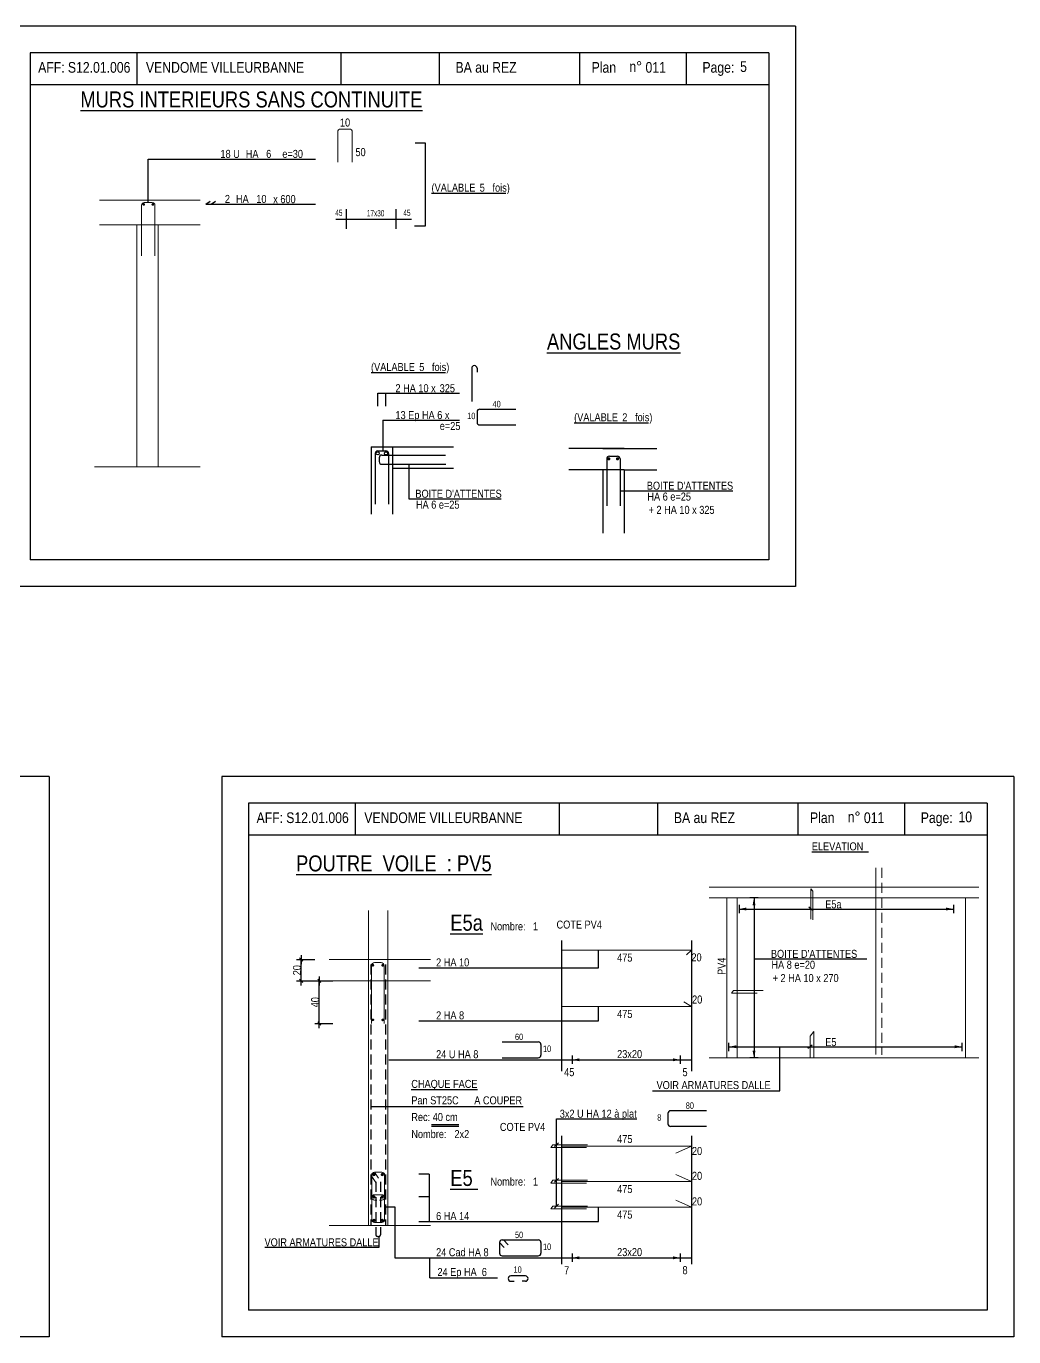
# Model space of a CAD drawing. Header units: metres. Extents: x -9927 to 45032, y -190416 to 12166.
# Drawn here: x 7109 to 8961, y -83951 to -81494 of the extents above; entities that cross this region are included whole.
import ezdxf
from ezdxf.enums import TextEntityAlignment as Align

# ---------------------------------------------------------------- set-up
doc = ezdxf.new("R2010")
doc.units = ezdxf.units.M
doc.header["$PDMODE"] = 65
doc.linetypes.add('CACHE2', pattern=[0.1875, 0.125, -0.0625])
for name, color, linetype in [('01_cote_gen', 4, 'Continuous'), ('01_fenetres', 171, 'Continuous'), ('01_linteaux', 3, 'Continuous'), ('01_sem', 42, 'Continuous'), ('01_texte', 230, 'Continuous'), ('AA_COTES', 2, 'Continuous')]:
    doc.layers.add(name, color=color, linetype=linetype)
doc.styles.add('STYLE2', font='ARIALN.TTF')
doc.dimstyles.new('JB25', dxfattribs={"dimscale": 0.1, "dimtxt": 150, "dimasz": 17, "dimexe": 0.1, "dimexo": 0.1, "dimgap": 0.09, "dimtad": 1, "dimdec": 1, "dimlfac": 0.5, "dimdsep": 46, "dimtxsty": 'STYLE2', "dimblk1": 'BOND_G', "dimblk2": 'BOND_D', "dimsah": 1, "dimcen": 1.5, "dimdle": 0.01, "dimse1": 1, "dimse2": 1, "dimclrd": 4, "dimclre": 2, "dimclrt": 5, "dimadec": 0, "dimazin": 0, "dimtfac": 2.333333, "dimtdec": 1, "dimtix": 1, "dimtmove": 2, "dimatfit": 3, "dimldrblk": 'BOND_G', "dimfxl": 1, "dimtolj": 1, "dimtzin": 0, "dimarcsym": 0})

# ---------------------------------------------------------------- blocks, each defined once
blk = doc.blocks.new('BOND_G')
at = {"layer": 'AA_COTES', "color": 0}
for p, q in [((0, -5), (0, 15)), ((5, 0), (-5, 0)), ((1.8, 1.8), (-1.8, -1.8))]:
    blk.add_line(p, q, dxfattribs=at)
blk = doc.blocks.new('BOND_D')
at = {"layer": 'AA_COTES', "color": 0}
for p, q in [((5, 0), (-5, 0)), ((-1.8, -1.8), (1.8, 1.8)), ((0, 5), (0, -15))]:
    blk.add_line(p, q, dxfattribs=at)
blk = doc.blocks.new('*D769')
at = {"layer": '01_cote_gen', "color": 4, "linetype": 'Continuous', "lineweight": -2, "transparency": 16777216}
blk.add_line((7658.5, -83361.8), (7658.5, -83285.2), dxfattribs=at)
at = {"layer": 'DEFPOINTS', "color": 0, "linetype": 'Continuous', "lineweight": 0, "transparency": 16777216}
for p in [(7658.5, -83283.5), (7732.8, -83283.5), (7738.3, -83363.5)]:
    blk.add_point(p, dxfattribs=at)
at = {"layer": '01_cote_gen', "color": 4, "linetype": 'Continuous', "lineweight": -2, "transparency": 16777216, "xscale": 1.7, "yscale": 1.7, "zscale": 1.7}
for name, p, rotation in [('BOND_D', (7658.5, -83283.5), 90), ('BOND_G', (7658.5, -83363.5), 270)]:
    blk.add_blockref(name, p, dxfattribs=dict(at, rotation=rotation))
at = {"layer": '01_cote_gen', "color": 5, "linetype": 'Continuous', "lineweight": 0, "transparency": 16777216, "insert": (7650.8, -83323.5), "char_height": 15, "attachment_point": 5, "rotation": 90, "style": 'STYLE2'}
blk.add_mtext('\\A1;40', dxfattribs=at)
blk = doc.blocks.new('*D770')
at = {"layer": '01_cote_gen', "color": 4, "linetype": 'Continuous', "lineweight": -2, "transparency": 16777216}
blk.add_line((7624.4, -83281.8), (7624.4, -83245.2), dxfattribs=at)
at = {"layer": 'DEFPOINTS', "color": 0, "linetype": 'Continuous', "lineweight": 0, "transparency": 16777216}
for p in [(7624.4, -83243.5), (7699.9, -83243.5), (7699.9, -83283.5)]:
    blk.add_point(p, dxfattribs=at)
at = {"layer": '01_cote_gen', "color": 4, "linetype": 'Continuous', "lineweight": -2, "transparency": 16777216, "xscale": 1.7, "yscale": 1.7, "zscale": 1.7}
for name, p, rotation in [('BOND_D', (7624.4, -83243.5), 90), ('BOND_G', (7624.4, -83283.5), 270)]:
    blk.add_blockref(name, p, dxfattribs=dict(at, rotation=rotation))
at = {"layer": '01_cote_gen', "color": 5, "linetype": 'Continuous', "lineweight": 0, "transparency": 16777216, "insert": (7616.7, -83263.5), "char_height": 15, "attachment_point": 5, "rotation": 90, "style": 'STYLE2'}
blk.add_mtext('\\A1;20', dxfattribs=at)

msp = doc.modelspace()

# ---------------------------------------------------------------- linework, layer by layer
at = {"layer": '01_cote_gen', "color": 5, "linetype": 'Continuous', "lineweight": 0}
msp.add_line((8701.87, -83071.55), (8701.87, -83421.34), dxfattribs=at)
at = {"layer": '01_cote_gen', "color": 5, "linetype": 'CACHE2', "lineweight": 0, "ltscale": 150}
msp.add_line((8713.01, -83071.55), (8713.01, -83421.82), dxfattribs=at)
at = {"layer": '01_fenetres', "ltscale": 30}
for p, q in [((7116.16, -81544.25), (7116.16, -82494.25)), ((7116.16, -81544.25), (7116.16, -82494.25)), ((7116.16, -81544.25), (7116.16, -82494.25)), ((8501.16, -81544.25), (7116.16, -81544.25)), ((7316.16, -81544.25), (7316.16, -81604.25)), ((7698.66, -81544.25), (7698.66, -81604.25)), ((7882.92, -81544.25), (7882.92, -81604.25)), ((8147.02, -81604.25), (8147.02, -81544.25)), ((8347.02, -81604.25), (8347.02, -81544.25)), ((8501.16, -81544.25), (8501.16, -82494.25)), ((8501.16, -81604.25), (7116.16, -81604.25)), ((8501.16, -82494.25), (7116.16, -82494.25)), ((7525.56, -82950.51), (7525.56, -83900.51)), ((8910.56, -82950.51), (7525.56, -82950.51)), ((7725.56, -82950.51), (7725.56, -83010.51)), ((8108.06, -82950.51), (8108.06, -83010.51)), ((8292.32, -82950.51), (8292.32, -83010.51)), ((8556.43, -83010.51), (8556.43, -82950.51)), ((8756.43, -83010.51), (8756.43, -82950.51)), ((8910.56, -82950.51), (8910.56, -83900.51)), ((8910.56, -83010.51), (7525.56, -83010.51)), ((8910.56, -83900.51), (7525.56, -83900.51))]:
    msp.add_line(p, q, dxfattribs=at)
at = {"layer": '01_linteaux', "linetype": 'Continuous'}
for p, q in [((7709.47, -81873.87), (7709.47, -81837.11)), ((7802.91, -81873.87), (7802.91, -81837.11)), ((7689.52, -81856.02), (7831.26, -81856.02)), ((7944.16, -82135.25), (7944.16, -82197.43)), ((7954.16, -82135.25), (7954.16, -82142.66)), ((7954.27, -82216.98), (7954.27, -82236.59)), ((7959.27, -82211.98), (8026.85, -82211.98)), ((7959.27, -82241.59), (8026.85, -82241.59)), ((7755.82, -82282.82), (7755.82, -82408.53)), ((7755.82, -82282.82), (7910.26, -82282.82)), ((7795.82, -82282.82), (7795.82, -82408.53)), ((7763.32, -82295.32), (7763.32, -82390.32)), ((7768.32, -82290.32), (7783.32, -82290.32)), ((7770.82, -82303.09), (7770.82, -82310.32)), ((7775.82, -82298.09), (7894.88, -82298.09)), ((7788.32, -82295.32), (7788.32, -82390.32)), ((8229.77, -82285.86), (8126.34, -82285.86)), ((8189.77, -82285.86), (8291.5, -82285.86)), ((8197.27, -82305.04), (8197.27, -82393.36)), ((8202.27, -82300.04), (8217.27, -82300.04)), ((8222.27, -82305.04), (8222.27, -82393.36)), ((7775.82, -82315.32), (7895.82, -82315.32)), ((7795.82, -82322.82), (7910.26, -82322.82)), ((8229.77, -82325.86), (8126.34, -82325.86)), ((8189.77, -82325.86), (8189.77, -82444.42)), ((8229.77, -82325.86), (8229.77, -82444.42)), ((8229.77, -82325.86), (8291.5, -82325.86)), ((8001.34, -83397.94), (8068.92, -83397.94)), ((8073.92, -83402.94), (8073.92, -83422.56)), ((8001.34, -83427.56), (8068.92, -83427.56)), ((8312.14, -83531.8), (8312.14, -83551.42)), ((8384.73, -83526.8), (8317.14, -83526.8)), ((8384.73, -83556.42), (8317.14, -83556.42)), ((7996.34, -83774.08), (7996.34, -83793.69)), ((7996.34, -83774.08), (8005.35, -83783.07)), ((8001.34, -83769.08), (8068.92, -83769.08)), ((8003.53, -83769.08), (8012.54, -83778.07)), ((8073.92, -83774.08), (8073.92, -83793.69)), ((8001.34, -83798.69), (8068.92, -83798.69)), ((8044.97, -83836.49), (8017.57, -83836.49)), ((8017.57, -83846.49), (8023.61, -83846.49)), ((8044.97, -83846.49), (8038.78, -83846.49))]:
    msp.add_line(p, q, dxfattribs=at)
at = {"layer": '01_linteaux', "linetype": 'Continuous', "const_width": 3, "flags": 128}
for points in [[(8199.81, -82305.08, 1), (8202.81, -82305.08, 1)], [(8216.15, -82305.08, 1), (8219.15, -82305.08, 1)]]:
    msp.add_lwpolyline(points, format="xyb", close=True, dxfattribs=at)
at = {"layer": '01_linteaux', "linetype": 'Continuous'}
for centre in [(7767.99, -82294.64), (7783.66, -82294.64)]:
    msp.add_circle(centre, 3, dxfattribs=at)
for centre, start, end in [((7949.16, -82135.25), 90, 180), ((7949.16, -82135.25), 0, 90), ((7959.27, -82216.98), 90, 180), ((7959.27, -82236.59), 180, 270), ((7768.32, -82295.32), 90, 180), ((7775.82, -82303.09), 90, 180), ((7783.32, -82295.32), 0, 90), ((8202.27, -82305.04), 90, 180), ((8217.27, -82305.04), 0, 90), ((7775.82, -82310.32), 180, 270), ((8068.92, -83402.94), 0, 90), ((8068.92, -83422.56), 270, 0), ((8317.14, -83531.8), 90, 180), ((8317.14, -83551.42), 180, 270), ((8001.34, -83774.08), 90, 180), ((8068.92, -83774.08), 0, 90), ((8001.34, -83793.69), 180, 270), ((8068.92, -83793.69), 270, 0), ((8017.57, -83841.49), 90, 180), ((8017.57, -83841.49), 180, 270), ((8044.97, -83841.49), 0, 90), ((8044.97, -83841.49), 270, 0)]:
    msp.add_arc(centre, 5, start, end, dxfattribs=at)
at = {"layer": '01_sem', "color": 2, "lineweight": 0, "ltscale": 7}
for p, q in [((7692.95, -81692.95), (7692.95, -81749.09)), ((7698.95, -81686.95), (7714.42, -81686.95)), ((7720.42, -81692.95), (7720.42, -81749.09)), ((7435.43, -81820.22), (7246.34, -81820.22)), ((7325.44, -81829.9), (7325.44, -81924.9)), ((7330.44, -81824.9), (7345.44, -81824.9)), ((7350.44, -81829.9), (7350.44, -81924.9)), ((7435.43, -81866.22), (7246.34, -81866.22)), ((7316.25, -81866.22), (7316.25, -82320.22)), ((7356.25, -81866.22), (7356.25, -82320.22)), ((7237.07, -82320.22), (7316.25, -82320.22)), ((7435.43, -82320.22), (7316.25, -82320.22)), ((8389.27, -83107.89), (8895.22, -83107.89)), ((8580.28, -83110.98), (8580.28, -83167.64)), ((8580.28, -83110.98), (8583.81, -83115.21)), ((8583.81, -83115.21), (8583.81, -83169.13)), ((8389.27, -83127.89), (8895.22, -83127.89)), ((8422.62, -83127.89), (8422.62, -83427.89)), ((8442.23, -83127.89), (8442.23, -83427.89)), ((8870.12, -83127.89), (8870.12, -83427.89)), ((7750.89, -83151.33), (7750.89, -83742.18)), ((7786.89, -83151.33), (7786.89, -83742.18)), ((8112.77, -83225.87), (8356.25, -83225.87)), ((8356.25, -83225.87), (8347.22, -83234.78)), ((7676.84, -83243.5), (7866.83, -83243.5)), ((7756.17, -83255.11), (7756.17, -83363.5)), ((7774.17, -83249.11), (7762.17, -83249.11)), ((7780.17, -83255.11), (7780.17, -83363.5)), ((7676.84, -83283.5), (7866.83, -83283.5)), ((8435.3, -83301.28), (8431.4, -83306.58)), ((8431.4, -83306.58), (8479.28, -83306.58)), ((8435.3, -83301.28), (8490.73, -83301.28)), ((8112.77, -83331.46), (8356.25, -83331.46)), ((8356.25, -83331.46), (8342.18, -83322.78)), ((8578.61, -83387.28), (8585.89, -83378.57)), ((8578.61, -83427.44), (8578.61, -83387.28)), ((8585.89, -83427.89), (8585.89, -83378.57)), ((8389.27, -83427.89), (8895.22, -83427.89)), ((8096.5, -83590.58), (8092.61, -83595.87)), ((8092.61, -83595.87), (8159.15, -83595.87)), ((8096.5, -83590.58), (8161.62, -83590.58)), ((8112.77, -83593.11), (8356.25, -83593.11)), ((8356.25, -83593.11), (8326.92, -83606.45)), ((7756.89, -83647.18), (7756.89, -83731.18)), ((7756.89, -83649.96), (7764.24, -83661.16)), ((7761.89, -83642.18), (7775.89, -83642.18)), ((7761.89, -83642.18), (7769.24, -83653.38)), ((7780.89, -83647.18), (7780.89, -83731.18)), ((8096.5, -83657.23), (8092.61, -83662.53)), ((8096.5, -83657.23), (8161.62, -83657.23)), ((8112.77, -83659.67), (8356.25, -83659.67)), ((8356.25, -83659.67), (8326.92, -83646.33)), ((7761.89, -83684.21), (7775.89, -83684.21)), ((8092.61, -83662.53), (8159.15, -83662.53)), ((7761.89, -83694.21), (7766.23, -83694.21)), ((7775.89, -83694.21), (7771.54, -83694.21)), ((8096.5, -83705.68), (8092.61, -83710.98)), ((8096.5, -83705.68), (8161.62, -83705.68)), ((8112.77, -83707.59), (8356.25, -83707.59)), ((8356.25, -83707.59), (8326.92, -83694.25)), ((8092.61, -83710.98), (8159.15, -83710.98)), ((7676.84, -83742.18), (7866.83, -83742.18)), ((7693.47, -83742.18), (7845.77, -83742.18)), ((7761.89, -83736.18), (7775.89, -83736.18))]:
    msp.add_line(p, q, dxfattribs=at)
at = {"layer": '01_sem', "color": 2, "lineweight": 0, "ltscale": 7, "flags": 128}
for points, const_width in [([(7328.01, -81828.29, 1), (7330.51, -81828.29, 1)], 2.5), ([(7345.04, -81828.29, 1), (7347.54, -81828.29, 1)], 2.5), ([(7759, -83252.99, -1), (7759, -83255.49, -1)], 2.5), ([(7777.34, -83252.99, 1), (7777.34, -83255.49, 1)], 2.5), ([(7759, -83355.27, -1), (7759, -83357.77, -1)], 2.5), ([(7777.34, -83355.27, 1), (7777.34, -83357.77, 1)], 2.5), ([(7759.41, -83646.49, 1), (7762.41, -83646.49, 1)], 3), ([(7775.04, -83646.49, 1), (7778.04, -83646.49, 1)], 3), ([(7759.41, -83688.52, 1), (7762.41, -83688.52, 1)], 3), ([(7775.04, -83688.52, 1), (7778.04, -83688.52, 1)], 3), ([(7759.41, -83732.33, 1), (7762.41, -83732.33, 1)], 3), ([(7775.04, -83732.33, 1), (7778.04, -83732.33, 1)], 3)]:
    msp.add_lwpolyline(points, format="xyb", close=True, dxfattribs=dict(at, const_width=const_width))
at = {"layer": '01_sem', "color": 2, "lineweight": 0, "ltscale": 7}
for centre, radius, start, end in [((7698.95, -81692.95), 6, 90, 180), ((7714.42, -81692.95), 6, 0, 90), ((7330.44, -81829.9), 5, 90, 180), ((7345.44, -81829.9), 5, 0, 90), ((7762.17, -83255.11), 6, 90, 180), ((7774.17, -83255.11), 6, 0, 90), ((7761.89, -83647.18), 5, 90, 180), ((7775.89, -83647.18), 5, 0, 90), ((7761.89, -83689.21), 5, 90, 180), ((7775.89, -83689.21), 5, 0, 90), ((7761.89, -83689.21), 5, 180, 270), ((7775.89, -83689.21), 5, 270, 0), ((7761.89, -83731.18), 5, 180, 270), ((7775.89, -83731.18), 5, 270, 0)]:
    msp.add_arc(centre, radius, start, end, dxfattribs=at)
at = {"layer": '01_texte', "ltscale": 30}
for p, q in [((8551.16, -81494.25), (7066.16, -81494.25)), ((8551.16, -81494.25), (8551.16, -82544.25)), ((8551.16, -82544.25), (7066.16, -82544.25)), ((7151.8, -82900.51), (5666.8, -82900.51)), ((7151.8, -82900.51), (7151.8, -83950.51)), ((7475.56, -82900.51), (7475.56, -83950.51)), ((8960.56, -82900.51), (7475.56, -82900.51)), ((8960.56, -82900.51), (8960.56, -83950.51)), ((8445.44, -83140.74), (8445.44, -83156.38)), ((8481.58, -83127.89), (8465.94, -83127.89)), ((8473.52, -83127.89), (8473.52, -83427.89)), ((8847.38, -83140.74), (8847.38, -83156.38)), ((8445.44, -83148.8), (8847.38, -83148.8)), ((8584.41, -83152.11), (8576.14, -83145.49)), ((8112.77, -83207.93), (8112.77, -83452.56)), ((8356.25, -83207.93), (8356.25, -83452.56)), ((8181.78, -83259.28), (8181.78, -83225.87)), ((7845.36, -83259.28), (8181.78, -83259.28)), ((8181.78, -83358.56), (8181.78, -83331.46)), ((7845.36, -83358.56), (8181.78, -83358.56)), ((8426.55, -83415.05), (8426.55, -83399.41)), ((8426.55, -83406.99), (8863.6, -83406.99)), ((8522.1, -83489.29), (8522.1, -83406.99)), ((8582.75, -83403.68), (8574.48, -83410.3)), ((8863.6, -83415.05), (8863.6, -83399.41)), ((7788.94, -83431.41), (8356.25, -83431.41)), ((8132.48, -83423.35), (8132.48, -83438.99)), ((8335.16, -83423.35), (8335.16, -83438.99)), ((8481.58, -83427.89), (8465.94, -83427.89)), ((8283.29, -83489.29), (8522.1, -83489.29)), ((8112.77, -83573.86), (8112.77, -83814.11)), ((8356.25, -83573.86), (8356.25, -83814.11)), ((7864.36, -83645.82), (7844.96, -83645.82)), ((7864.36, -83645.82), (7864.36, -83734.69)), ((7780.89, -83707.15), (7800.06, -83707.15)), ((7800.06, -83707.15), (7800.06, -83802.55)), ((7864.36, -83688.21), (7844.96, -83688.21)), ((8181.78, -83734.69), (8181.78, -83707.59)), ((7845.36, -83734.69), (8181.78, -83734.69)), ((7770.18, -83762.24), (7770.18, -83783.46)), ((7770.18, -83762.24), (7770.18, -83783.46)), ((7770.18, -83783.46), (7556.39, -83783.46)), ((7800.06, -83802.55), (8356.25, -83802.55)), ((7865.81, -83840.04), (7865.81, -83802.55)), ((8132.48, -83794.49), (8132.48, -83810.13)), ((8335.16, -83794.49), (8335.16, -83810.13)), ((7865.81, -83840.04), (7992.65, -83840.04)), ((7151.8, -83950.51), (5666.8, -83950.51)), ((8960.56, -83950.51), (7475.56, -83950.51))]:
    msp.add_line(p, q, dxfattribs=at)
at = {"layer": '01_texte'}
for p, q in [((7838.13, -81712.59), (7857.21, -81712.59)), ((7857.21, -81712.59), (7857.21, -81869.11)), ((7337.94, -81743.54), (7651.37, -81743.54)), ((7337.94, -81824.9), (7337.94, -81743.54)), ((7445.67, -81827.95), (7453.58, -81822.35)), ((7445.67, -81827.95), (7651.37, -81827.95)), ((7455.7, -81827.95), (7463.61, -81822.35)), ((7857.21, -81869.11), (7836.82, -81869.11)), ((7768.11, -82206.32), (7768.11, -82182.27)), ((7768.11, -82182.27), (7921.08, -82182.27)), ((7783.52, -82206.32), (7783.52, -82182.27)), ((7777.7, -82232.58), (7921.08, -82232.58)), ((7777.7, -82232.58), (7777.7, -82290.32)), ((7826.55, -82315.32), (7826.55, -82380.01)), ((7826.55, -82380.01), (7999.64, -82380.01)), ((8222.27, -82364.92), (8433.59, -82364.92)), ((8473.52, -83242.37), (8684.92, -83242.37)), ((7754.89, -83518.99), (8040.91, -83518.99)), ((7920.36, -83553.18), (7868.61, -83553.18)), ((7920.36, -83556.48), (7868.61, -83556.48)), ((8103.2, -83705.68), (8103.2, -83542.02)), ((8103.2, -83542.02), (8253.59, -83542.02)), ((8099.61, -83594.09), (8106.78, -83587.06)), ((8099.61, -83660.75), (8106.78, -83653.71)), ((8099.61, -83709.2), (8106.78, -83702.17))]:
    msp.add_line(p, q, dxfattribs=at)
at = {"layer": '01_texte', "linetype": 'CACHE2', "ltscale": 150}
for p, q in [((7754.89, -83252.48), (7754.89, -83742.18)), ((7782.89, -83252.48), (7782.89, -83742.18)), ((7764.35, -83660.4), (7764.35, -83759.24)), ((7773.18, -83660.4), (7773.18, -83759.24)), ((7767.35, -83762.24), (7770.18, -83762.24))]:
    msp.add_line(p, q, dxfattribs=at)
for centre, start, end in [((7767.35, -83759.24), 180, 270), ((7770.18, -83759.24), 270, 0)]:
    msp.add_arc(centre, 3, start, end, dxfattribs=at)
at = {"layer": '01_texte', "ltscale": 30}
for points in [[(8473.52, -83127.89), (8470.77, -83141.72), (8473.52, -83141.72)], [(8473.52, -83127.89), (8476.28, -83141.72), (8473.52, -83141.72)], [(8445.44, -83148.8), (8459.26, -83146.04), (8459.26, -83148.8)], [(8445.44, -83148.8), (8459.26, -83151.55), (8459.26, -83148.8)], [(8847.38, -83148.8), (8833.56, -83146.04), (8833.56, -83148.8)], [(8847.38, -83148.8), (8833.56, -83151.55), (8833.56, -83148.8)], [(8426.55, -83406.99), (8440.37, -83404.24), (8440.37, -83406.99)], [(8426.55, -83406.99), (8440.37, -83409.74), (8440.37, -83406.99)], [(8473.52, -83427.89), (8470.77, -83414.07), (8473.52, -83414.07)], [(8473.52, -83427.89), (8476.28, -83414.07), (8473.52, -83414.07)], [(8863.6, -83406.99), (8849.78, -83404.24), (8849.78, -83406.99)], [(8863.6, -83406.99), (8849.78, -83409.74), (8849.78, -83406.99)], [(8132.48, -83431.41), (8146.3, -83428.66), (8146.3, -83431.41)], [(8132.48, -83431.41), (8146.3, -83434.17), (8146.3, -83431.41)], [(8335.16, -83431.41), (8321.33, -83428.66), (8321.33, -83431.41)], [(8335.16, -83431.41), (8321.33, -83434.17), (8321.33, -83431.41)], [(8132.48, -83802.55), (8146.3, -83799.79), (8146.3, -83802.55)], [(8132.48, -83802.55), (8146.3, -83805.3), (8146.3, -83802.55)], [(8335.16, -83802.55), (8321.33, -83799.79), (8321.33, -83802.55)], [(8335.16, -83802.55), (8321.33, -83805.3), (8321.33, -83802.55)]]:
    msp.add_solid(points, dxfattribs=at)

# ---------------------------------------------------------------- texts
at = {"layer": '01_texte', "style": 'STYLE2'}
for s, height, p in [('AFF:', 20, (7131.45, -81581.4)), ('S12.01.006', 20, (7187.12, -81581.4)), ('VENDOME VILLEURBANNE', 20, (7333.5, -81581.4)), ('BA au REZ', 20, (7913.86, -81581.4)), ('Plan', 20, (8169.07, -81581.4)), ('n%%D', 20, (8239.75, -81579.96)), ('011', 20, (8270.1, -81581.4)), ('Page:', 20, (8376.74, -81581.4)), ('5', 20, (8447.42, -81579.96)), ('%%UMURS INTERIEURS SANS CONTINUITE', 30, (7210.55, -81646.53)), ('10', 15, (7697.18, -81682.22)), ('HA', 15, (7520.68, -81741.09)), ('6', 15, (7558.85, -81741.09)), ('50', 15, (7726.3, -81737.7)), ('%%U(VALABLE            ', 15, (7868.97, -81804.33)), ('5', 15, (7959.26, -81804.33)), ('fois)', 15, (7983.22, -81804.33)), ('HA', 15, (7502.2, -81825.49)), ('10', 15, (7540.37, -81825.49)), ('%%UANGLES MURS', 30, (8085.29, -82100.2)), ('%%U(VALABLE            ', 15, (7755.53, -82140.47)), ('5', 15, (7845.82, -82140.47)), ('fois)', 15, (7869.78, -82140.47)), ('2 HA 10 x', 15, (7801.26, -82180.25)), ('325', 15, (7884.16, -82180.25)), ('40', 12, (7983.33, -82208.43)), ('13 Ep HA 6 x', 15, (7801.26, -82230.55)), ('10', 12, (7935.81, -82230.64)), ('%%U(VALABLE            ', 15, (8136.28, -82234.71)), ('2', 15, (8226.56, -82234.71)), ('fois)', 15, (8250.53, -82234.71)), ('e=25', 15, (7884.33, -82251.03)), ('AFF:', 20, (7540.86, -82987.66)), ('S12.01.006', 20, (7596.52, -82987.66)), ('VENDOME VILLEURBANNE', 20, (7742.9, -82987.66)), ('BA au REZ', 20, (8323.27, -82987.66)), ('Plan', 20, (8578.47, -82987.66)), ('n%%D', 20, (8649.16, -82986.22)), ('011', 20, (8679.5, -82987.66)), ('Page:', 20, (8786.14, -82987.66)), ('10', 20, (8856.83, -82986.22)), ('%%UELEVATION  ', 15, (8581.93, -83038.87)), ('E5a', 15, (8607.03, -83147.44)), ('%%UE5a', 30, (7904.08, -83189.42)), ('Nombre:', 15, (7979.35, -83188.79)), ('1', 15, (8058.97, -83188.79)), ('COTE PV4', 15, (8103.3, -83185.49)), ('2 HA 10', 15, (7877.49, -83256.32)), ('475', 15, (8216.86, -83247.32)), ('20', 15, (8356.17, -83246.9)), ('20', 15, (8357.43, -83325.87)), ('2 HA 8', 15, (7877.49, -83355.61)), ('475', 15, (8216.86, -83352.91)), ('60', 12, (8025.4, -83394.39)), ('24 U HA 8', 15, (7877.49, -83428.46)), ('10', 12, (8077.91, -83416.6)), ('23x20', 15, (8216.86, -83428.12)), ('E5', 15, (8607.03, -83405.63)), ('45', 15, (8117.54, -83462.06)), ('5', 15, (8339.4, -83462.06)), ('%%UCHAQUE FACE', 15, (7831.02, -83484.09)), ('VOIR ARMATURES DALLE', 15, (8290.79, -83486.25)), ('Pan ST25C', 15, (7831.02, -83514.88)), ('A COUPER', 15, (7949.05, -83514.88)), ('80', 12, (8345.57, -83523.25)), ('Rec: 40 cm', 15, (7831.02, -83546.16)), ('3x2 U HA 12 à plat', 15, (8109.32, -83539.94)), ('8', 12, (8292.07, -83545.46)), ('COTE PV4', 15, (7997.08, -83564.71)), ('Nombre:', 15, (7831.02, -83578.07)), ('2x2', 15, (7911.88, -83578.07)), ('475', 15, (8216.86, -83587.33)), ('20', 15, (8357.17, -83609.76)), ('%%UE5 ', 30, (7904.08, -83667.82)), ('Nombre:', 15, (7979.35, -83667.18)), ('1', 15, (8058.97, -83667.18)), ('20', 15, (8357.17, -83656.34)), ('475', 15, (8216.86, -83681.12)), ('20', 15, (8357.17, -83704.26)), ('475', 15, (8216.86, -83729.03)), ('50', 12, (8025.4, -83765.53)), ('VOIR ARMATURES DALLE', 15, (7555.86, -83780.95)), ('10', 12, (8077.91, -83787.73)), ('24 Cad HA 8', 15, (7877.49, -83799.59)), ('23x20', 15, (8216.86, -83799.25)), ('24 Ep HA  6', 15, (7880, -83836.59)), ('10', 12, (8022.68, -83830.64)), ('7', 15, (8117.54, -83833.2)), ('8', 15, (8339.4, -83833.2))]:
    msp.add_text(s, height=height, dxfattribs=at).set_placement(p)
for s, p in [('18 U', (7509.48, -81741.09)), ('2', (7491, -81825.49)), ("BOITE D'ATTENTES", (8434.36, -82362.9)), ("BOITE D'ATTENTES", (8000.41, -82377.99)), ('HA 6 e=25', (8355.29, -82383.3)), ('HA 6 e=25', (7921.35, -82398.39)), ('+ 2 HA 10 x 325', (8399.5, -82408.22)), ("BOITE D'ATTENTES", (8666.97, -83240.34)), ('HA 8 e=20', (8587.9, -83260.74)), ('+ 2 HA 10 x 270', (8632.11, -83285.67))]:
    msp.add_text(s, height=15, dxfattribs=at).set_placement(p, align=Align.RIGHT)
for s, p in [('e=30', (7608.51, -81741.09)), ('x 600', (7593.12, -81825.9))]:
    msp.add_text(s, height=15, dxfattribs=at).set_placement(p, align=Align.CENTER)
at = {"layer": '01_texte', "style": 'STYLE2', "width": 0.7}
for s, p in [('45', (7688.51, -81849.78)), ('17x30', (7747.75, -81850.72)), ('45', (7816.1, -81849.89))]:
    msp.add_text(s, height=12, dxfattribs=at).set_placement(p)
at = {"layer": '01_texte', "style": 'STYLE2'}
msp.add_text('%%UPOUTRE  VOILE  : PV5', height=30, dxfattribs=at).set_placement((7798.24, -83063.27), align=Align.MIDDLE)
msp.add_text('  PV4', height=15, rotation=90, dxfattribs=at).set_placement((8420.22, -83281.85))
at = {"layer": '01_texte', "ltscale": 30, "style": 'STYLE2'}
msp.add_text('6 HA 14', height=15, dxfattribs=at).set_placement((7877.49, -83731.73))

# ---------------------------------------------------------------- dimensions: what is measured, and where the dimension line sits
at = {"layer": '01_cote_gen', "linetype": 'Continuous', "lineweight": 0}
for base, p1, p2, picture, middle in [((7624.36, -83243.5), (7699.95, -83283.5), (7699.95, -83243.5), '*D770', (7616.69, -83263.5)), ((7658.46, -83283.5), (7738.26, -83363.5), (7732.75, -83283.5), '*D769', (7650.79, -83323.5))]:
    dim = msp.add_linear_dim(base=base, p1=p1, p2=p2, angle=90, dimstyle='JB25', dxfattribs=at)
    dim.commit()
    dim.dimension.update_dxf_attribs({"geometry": picture, "text_midpoint": middle})

doc.saveas('drawing.dxf')
